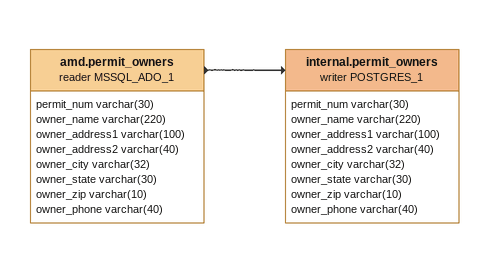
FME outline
amd.permit_owners (reader MSSQL_ADO_1)
    attributes: permit_num varchar(30), owner_name varchar(220), owner_address1 varchar(100), owner_address2 varchar(40), owner_city varchar(32), owner_state varchar(30), owner_zip varchar(10), owner_phone varchar(40)
    -> internal.permit_owners (writer POSTGRES_1)
internal.permit_owners (writer POSTGRES_1)
    attributes: permit_num varchar(30), owner_name varchar(220), owner_address1 varchar(100), owner_address2 varchar(40), owner_city varchar(32), owner_state varchar(30), owner_zip varchar(10), owner_phone varchar(40)
